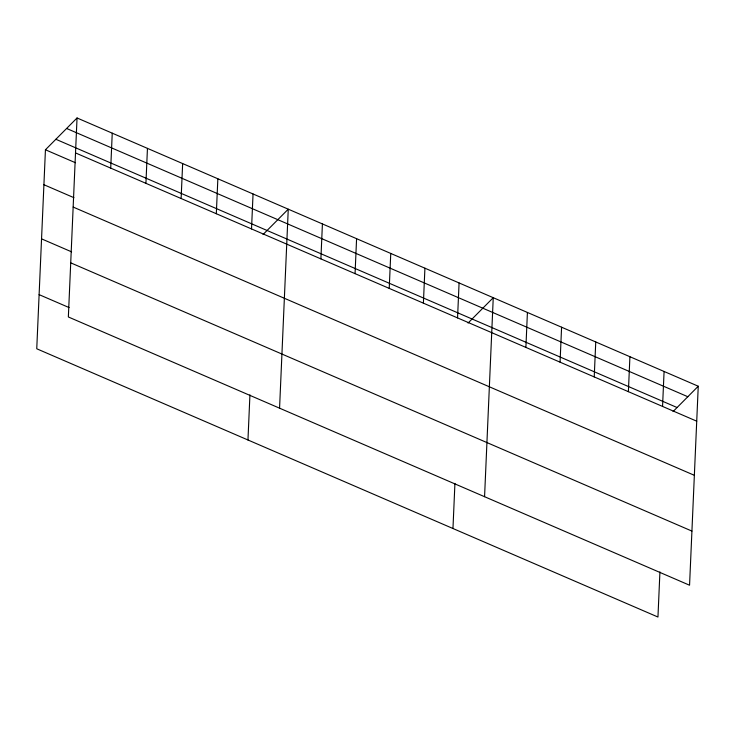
<?xml version="1.0" encoding="UTF-8"?>
<svg xmlns="http://www.w3.org/2000/svg" width="735" height="735" viewBox="0 0 735 735"><rect width="100%" height="100%" fill="white"/><g stroke="black" fill="none" stroke-linecap="round" stroke-linejoin="round"><path stroke-width="1.1" d="M77.046 117.968L68.355 316.969L689.559 585.225L698.25 386.224L77.046 117.968L45.441 149.775L36.75 348.776L657.954 617.033L659.929 571.913M110.719 168.122L112.244 133.173M145.925 183.327L147.45 148.378M181.122 198.533L182.648 163.574M216.32 213.729L217.854 178.78M251.526 228.934L253.051 193.976M247.961 439.98L249.928 394.87M279.566 408.182L288.258 209.181L263.066 234.52M320.892 258.885L322.417 223.936M355.06 273.64L356.585 238.691M389.228 288.396L390.754 253.437M423.397 303.151L424.922 268.192M457.556 317.906L459.081 282.947M452.962 528.502L454.928 483.391M484.567 496.704L493.249 297.703L468.066 323.042M525.892 347.407L527.418 312.458M560.061 362.162L561.586 327.213M594.229 376.917L595.754 341.968M628.388 391.672L629.913 356.723M662.557 406.427L664.082 371.478M673.067 411.572L698.25 386.224M66.609 128.469L687.822 396.725M55.869 139.273L677.073 407.53M75.521 152.926L696.725 421.183M45.441 149.775L75.466 162.738M43.916 184.724L73.941 197.687M73.151 207.059L694.364 475.315M41.546 238.857L71.571 251.829M70.716 262.836L691.929 531.093M39.111 294.634L69.136 307.597"/></g></svg>
